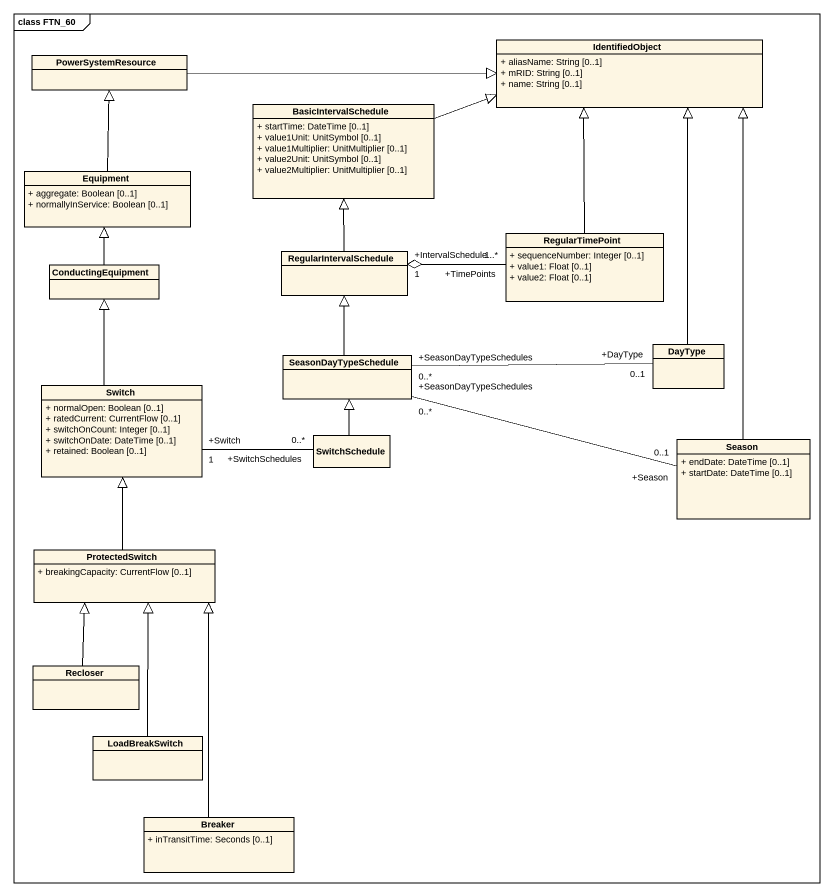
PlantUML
@startuml
mainframe class FTN_60
hide circle
hide empty members
skinparam classAttributeIconSize 0
class PowerSystemResource
class IdentifiedObject {
  + aliasName: String [0..1]
  + mRID: String [0..1]
  + name: String [0..1]
}
class BasicIntervalSchedule {
  + startTime: DateTime [0..1]
  + value1Unit: UnitSymbol [0..1]
  + value1Multiplier: UnitMultiplier [0..1]
  + value2Unit: UnitSymbol [0..1]
  + value2Multiplier: UnitMultiplier [0..1]
}
class Equipment {
  + aggregate: Boolean [0..1]
  + normallyInService: Boolean [0..1]
}
class RegularTimePoint {
  + sequenceNumber: Integer [0..1]
  + value1: Float [0..1]
  + value2: Float [0..1]
}
class ConductingEquipment
class RegularIntervalSchedule
class SeasonDayTypeSchedule
class DayType
class Switch {
  + normalOpen: Boolean [0..1]
  + ratedCurrent: CurrentFlow [0..1]
  + switchOnCount: Integer [0..1]
  + switchOnDate: DateTime [0..1]
  + retained: Boolean [0..1]
}
class SwitchSchedule
class Season {
  + endDate: DateTime [0..1]
  + startDate: DateTime [0..1]
}
class ProtectedSwitch {
  + breakingCapacity: CurrentFlow [0..1]
}
class Recloser
class LoadBreakSwitch
class Breaker {
  + inTransitTime: Seconds [0..1]
}
PowerSystemResource -right-|> IdentifiedObject
BasicIntervalSchedule -right-|> IdentifiedObject
Equipment -up-|> PowerSystemResource
RegularTimePoint -up-|> IdentifiedObject
ConductingEquipment -up-|> Equipment
RegularIntervalSchedule -up-|> BasicIntervalSchedule
RegularIntervalSchedule "+IntervalSchedule\n1" o-right- "+TimePoints\n1..*" RegularTimePoint
SeasonDayTypeSchedule -up-|> RegularIntervalSchedule
DayType -up-|> IdentifiedObject
DayType "+DayType\n0..1" -left- "+SeasonDayTypeSchedules\n0..*" SeasonDayTypeSchedule
Switch -up-|> ConductingEquipment
Switch "+Switch\n1" -right- "+SwitchSchedules\n0..*" SwitchSchedule
SwitchSchedule -up-|> SeasonDayTypeSchedule
Season -up-|> IdentifiedObject
Season "+Season\n0..1" -left- "+SeasonDayTypeSchedules\n0..*" SeasonDayTypeSchedule
ProtectedSwitch -up-|> Switch
Recloser -up-|> ProtectedSwitch
LoadBreakSwitch -up-|> ProtectedSwitch
Breaker -up-|> ProtectedSwitch
@enduml
